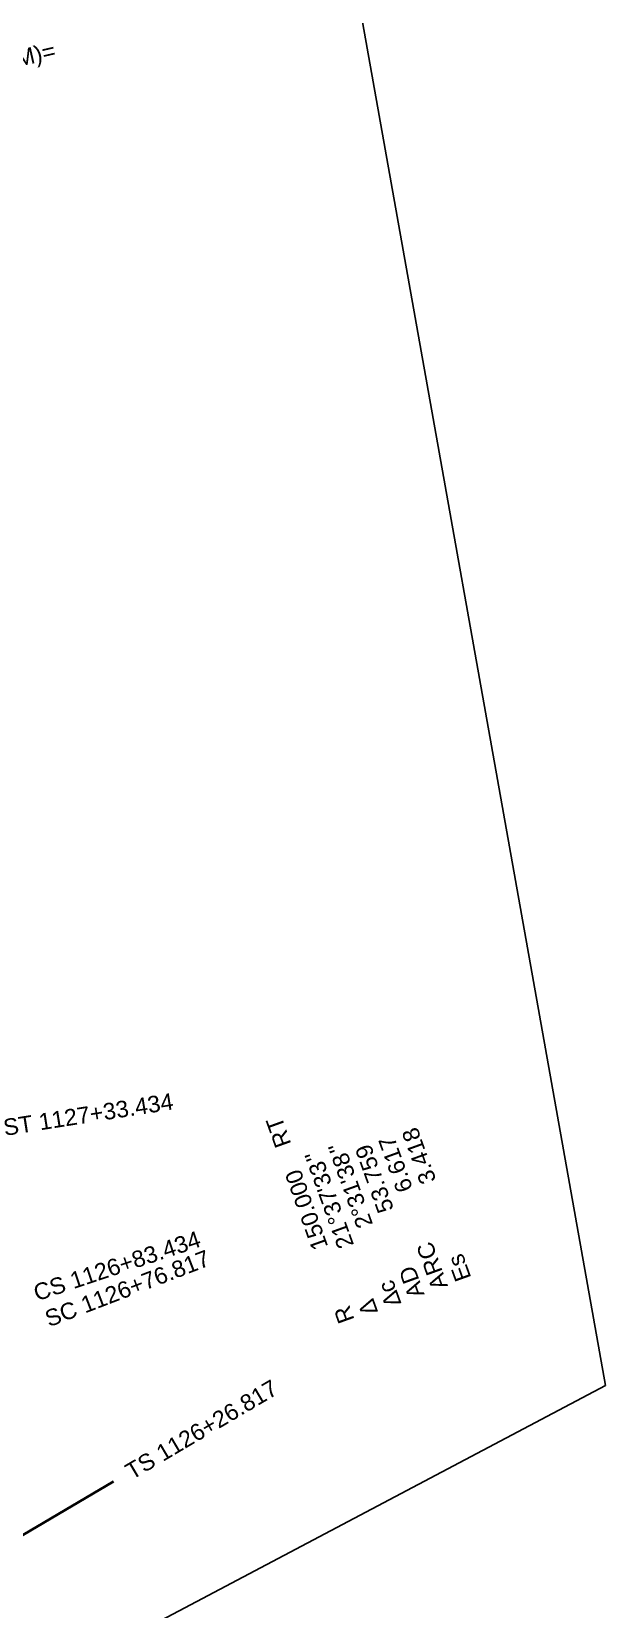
# Model space of a CAD drawing. Extents: x 320145 to 321236, y 534817 to 538266.
# Drawn here: x 321030.7 to 321152, y 537248.5 to 537582.3 of the extents above; entities that cross this region are included whole.
import ezdxf
from ezdxf.enums import TextEntityAlignment as Align

# ---------------------------------------------------------------- set-up
doc = ezdxf.new("R2010")
doc.units = 0
doc.layers.get('0').update_dxf_attribs({"linetype": 'CONTINUOUS'})
for name, color, linetype, lineweight in [('C-ALGN-L1000M2-TEXT-CH2M', 3, 'CONTINUOUS', 35), ('C-ALGN-L1000Q1-CURV @ 1', 2, 'CONTINUOUS', 35), ('C-ALGN-L1000Q1-TEXT', 2, 'CONTINUOUS', 35)]:
    doc.layers.add(name, color=color, linetype=linetype, lineweight=lineweight)
doc.layers.add('G-ANNO-SHTS-NPLT', color=111, linetype='CONTINUOUS', plot=False)
doc.styles.add('Arial', font='arial.ttf')
doc.styles.add('CurveData', font='arial.ttf')

# ---------------------------------------------------------------- blocks, each defined once
blk = doc.blocks.new('curve_data_ss_right')
at = {"color": 0, "linetype": 'Continuous', "lineweight": -2, "transparency": 16777216, "style": 'CurveData'}
for s, p in [('R', (0, 0)), ('∆', (0, -1.5)), ('"', (9.9, -1.5)), ('∆c', (0, -3)), ('"', (9.9, -3)), ('AD', (0, -4.5)), ('ARC', (0, -6)), ('Es', (0, -7.5))]:
    blk.add_text(s, height=1, dxfattribs=at).set_placement(p)
for tag, p in [('RADIUS', (9.75, 0)), ('DELTAT', (9.75, -1.5)), ('DELTAC', (9.75, -3)), ('AD', (9.75, -4.5)), ('ARC', (9.75, -6)), ('ES', (9.75, -7.5))]:
    blk.add_attdef(tag, text='', height=1, dxfattribs=at).set_placement(p, align=Align.RIGHT)
blk.add_attdef('DIRECTION', (10.9, 0), '', height=1, dxfattribs=at)

msp = doc.modelspace()

# ---------------------------------------------------------------- linework, layer by layer
at = {"layer": 'C-ALGN-L1000Q1-TEXT'}
msp.add_line((320987.7, 537239.98), (321047.97, 537275.58), dxfattribs=at)
at = {"layer": 'G-ANNO-SHTS-NPLT', "flags": 128}
msp.add_lwpolyline([(320754.53, 537107.71), (320613.23, 537901.42), (321030.98, 537975.79), (321152.01, 537295.92), (320817.12, 537118.85)], close=True, dxfattribs=at)

# ---------------------------------------------------------------- block references
at = {"layer": 'C-ALGN-L1000Q1-CURV @ 1', "xscale": 3.5, "yscale": 3.5, "zscale": 3.5, "rotation": 109.7596742419339}
msp.add_blockref('curve_data_ss_right', (321098.99, 537309.83), dxfattribs=at).add_auto_attribs({'RADIUS': '150.000', 'DIRECTION': ' RT', 'DELTAT': "21%%d37'33", 'DELTAC': "2%%d31'38", 'AD': '53.759', 'ARC': '6.617', 'ES': '3.418'})

# ---------------------------------------------------------------- texts
at = {"layer": 'C-ALGN-L1000M2-TEXT-CH2M', "style": 'Arial'}
msp.add_text('TS 103+58.258 (CH2M)=', height=3.5, rotation=12.9439, dxfattribs=at).set_placement((320982.15, 537566.14), align=Align.MIDDLE_LEFT)
at = {"layer": 'C-ALGN-L1000Q1-TEXT', "style": 'Arial'}
for s, rotation, p in [('ST 1127+33.434', 8.9467, (321024.73, 537350.44)), ('CS 1126+83.434', 18.496, (321031.26, 537315.37)), ('SC 1126+76.817', 21.0234, (321033.74, 537309.85)), ('TS 1126+26.817', 30.5726, (321050.98, 537277.36))]:
    msp.add_text(s, height=3.5, rotation=rotation, dxfattribs=at).set_placement(p, align=Align.MIDDLE_LEFT)

doc.saveas('drawing.dxf')
